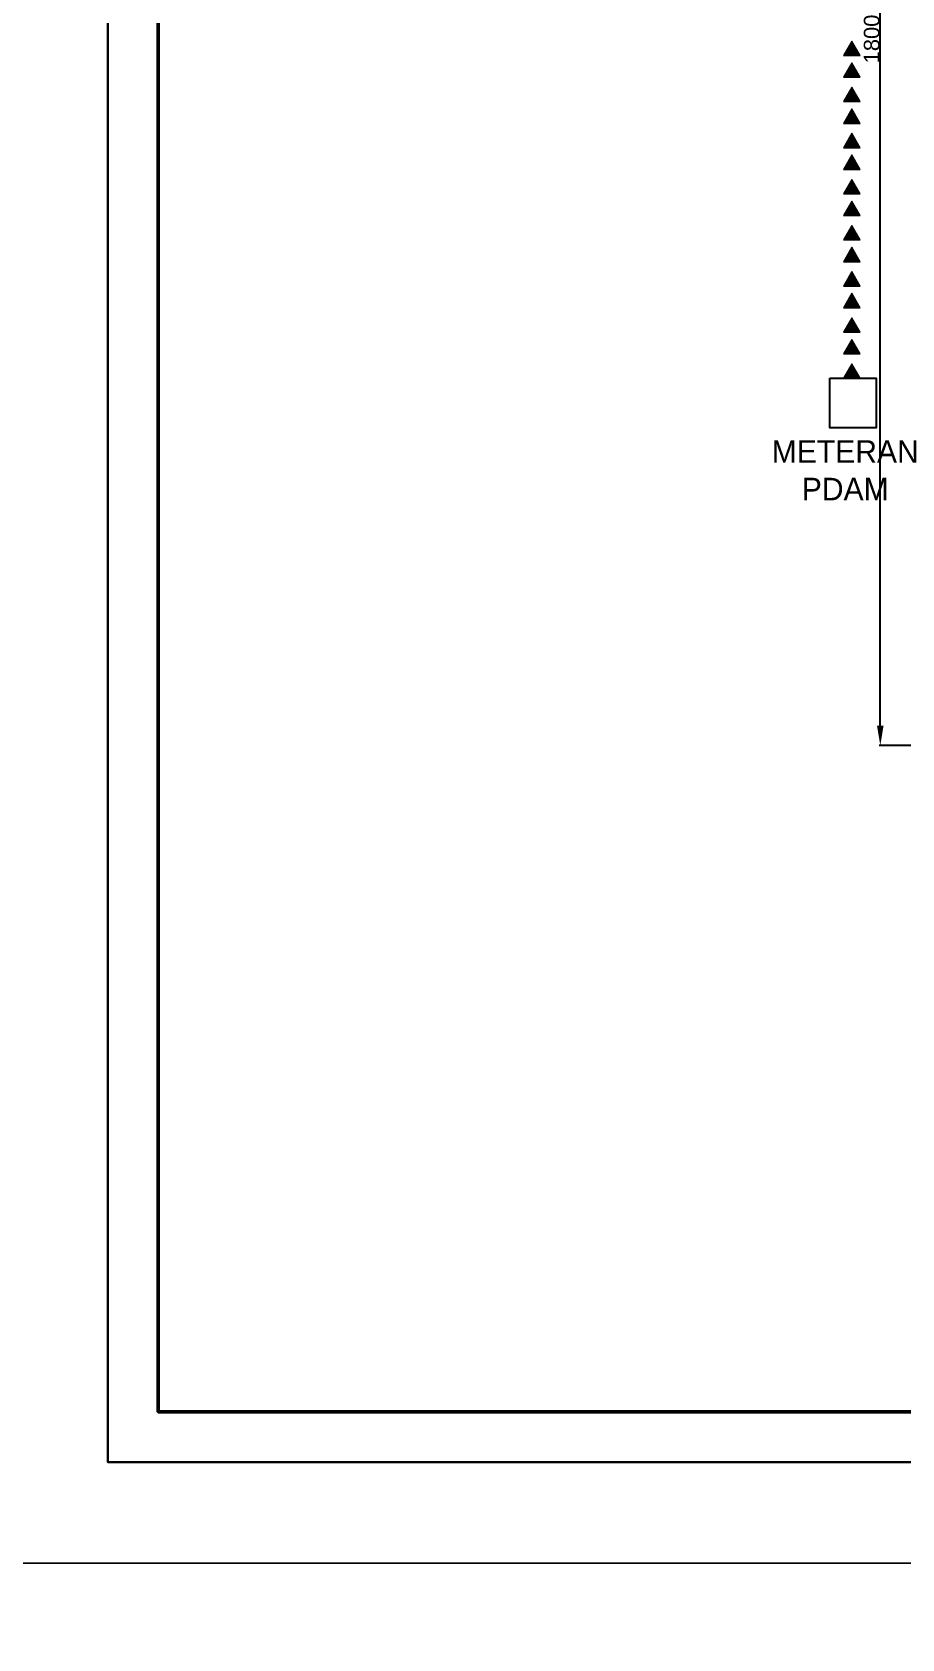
# Model space of a CAD drawing. Header units: centimetres. Extents: x 134057 to 145613, y 5028 to 39996.
# Drawn here: x 139513 to 140622, y 32243 to 34290 of the extents above; entities that cross this region are included whole.
import ezdxf

# ---------------------------------------------------------------- set-up
doc = ezdxf.new("R2010")
doc.units = ezdxf.units.CM
doc.header["$PDMODE"] = 2
doc.layers.add('dinding', color=151, linetype='Continuous')
for name, color, linetype, lineweight in [('Kertas', 252, 'Continuous', 20), ('Legenda', 252, 'Continuous', 20), ('TEKS', 190, 'Continuous', 0), ('TEXT', 3, 'Continuous', 20)]:
    doc.layers.add(name, color=color, linetype=linetype, lineweight=lineweight)
doc.styles.get("Standard").update_dxf_attribs({"font": 'arial.ttf'})
doc.styles.add('TRADITIONAL', font='')
doc.styles.get('TRADITIONAL').set_extended_font_data('Traditional Arabic')
doc.dimstyles.new('ISO-25', dxfattribs={"dimtxt": 2.5, "dimasz": 2.5, "dimexe": 1.25, "dimexo": 0.625, "dimtad": 1, "dimtxsty": 'Standard', "dimcen": 2.5, "dimadec": 0, "dimazin": 0, "dimtfac": 1, "dimtmove": 0, "dimatfit": 3, "dimfxl": 1, "dimarcsym": 0})

# ---------------------------------------------------------------- blocks, each defined once
blk = doc.blocks.new('*D147')
at = {"layer": 'Defpoints', "color": 0, "transparency": 16777216}
for p in [(140594.3, 35181.6), (140705.9, 35181.6), (140705.9, 33381.6)]:
    blk.add_point(p, dxfattribs=at)
at = {"layer": 'dinding', "color": 0, "lineweight": -2, "transparency": 16777216}
for p, q in [((140705.3, 35181.6), (140593, 35181.6)), ((140594.3, 33406.6), (140594.3, 35156.6)), ((140705.3, 33381.6), (140593, 33381.6))]:
    blk.add_line(p, q, dxfattribs=at)
at = {"layer": 'dinding', "color": 0, "transparency": 16777216}
for points in [[(140590.1, 35156.6), (140598.4, 35156.6), (140594.3, 35181.6)], [(140590.1, 33406.6), (140598.4, 33406.6), (140594.3, 33381.6)]]:
    blk.add_solid(points, dxfattribs=at)
at = {"layer": 'dinding', "color": 0, "transparency": 16777216, "insert": (140583.4, 34281.6), "char_height": 20, "attachment_point": 5, "rotation": 90}
blk.add_mtext('1800', dxfattribs=at)

msp = doc.modelspace()

# ---------------------------------------------------------------- hatches: boundary and pattern name
at = {"layer": 'TEXT'}
h = msp.add_hatch(color=7, dxfattribs=at)
h.dxf.hatch_style = 1
h.paths.add_polyline_path([(140557.938, 34278.998), (140547.271, 34260.523), (140568.268, 34260.523), (140568.268, 34261.108)])
h = msp.add_hatch(color=7, dxfattribs=at)
h.dxf.hatch_style = 1
h.paths.add_polyline_path([(140557.938, 34251.328), (140547.271, 34232.852), (140568.268, 34232.852), (140568.268, 34233.437)])
h = msp.add_hatch(color=7, dxfattribs=at)
h.dxf.hatch_style = 1
h.paths.add_polyline_path([(140557.938, 34220.26), (140547.271, 34201.784), (140568.268, 34201.784), (140568.268, 34202.369)])
h = msp.add_hatch(color=7, dxfattribs=at)
h.dxf.hatch_style = 1
h.paths.add_polyline_path([(140557.938, 34192.589), (140547.271, 34174.113), (140568.268, 34174.113), (140568.268, 34174.698)])
h = msp.add_hatch(color=7, dxfattribs=at)
h.dxf.hatch_style = 1
h.paths.add_polyline_path([(140557.938, 34161.521), (140547.271, 34143.045), (140568.268, 34143.045), (140568.268, 34143.63)])
h = msp.add_hatch(color=7, dxfattribs=at)
h.dxf.hatch_style = 1
h.paths.add_polyline_path([(140557.938, 34133.85), (140547.271, 34115.375), (140568.268, 34115.375), (140568.268, 34115.96)])
h = msp.add_hatch(color=7, dxfattribs=at)
h.dxf.hatch_style = 1
h.paths.add_polyline_path([(140557.938, 34102.782), (140547.271, 34084.306), (140568.268, 34084.306), (140568.268, 34084.892)])
h = msp.add_hatch(color=7, dxfattribs=at)
h.dxf.hatch_style = 1
h.paths.add_polyline_path([(140557.938, 34075.112), (140547.271, 34056.636), (140568.268, 34056.636), (140568.268, 34057.221)])
h = msp.add_hatch(color=7, dxfattribs=at)
h.dxf.hatch_style = 1
h.paths.add_polyline_path([(140557.938, 34044.043), (140547.271, 34025.568), (140568.268, 34025.568), (140568.268, 34026.153)])
h = msp.add_hatch(color=7, dxfattribs=at)
h.dxf.hatch_style = 1
h.paths.add_polyline_path([(140557.938, 34016.373), (140547.271, 33997.897), (140568.268, 33997.897), (140568.268, 33998.482)])
h = msp.add_hatch(color=7, dxfattribs=at)
h.dxf.hatch_style = 1
h.paths.add_polyline_path([(140557.938, 33985.305), (140547.271, 33966.829), (140568.268, 33966.829), (140568.268, 33967.414)])
h = msp.add_hatch(color=7, dxfattribs=at)
h.dxf.hatch_style = 1
h.paths.add_polyline_path([(140557.938, 33957.634), (140547.271, 33939.158), (140568.268, 33939.158), (140568.268, 33939.744)])
h = msp.add_hatch(color=7, dxfattribs=at)
h.dxf.hatch_style = 1
h.paths.add_polyline_path([(140557.938, 33926.566), (140547.271, 33908.09), (140568.268, 33908.09), (140568.268, 33908.675)])
h = msp.add_hatch(color=7, dxfattribs=at)
h.dxf.hatch_style = 1
h.paths.add_polyline_path([(140557.938, 33898.895), (140547.271, 33880.42), (140568.268, 33880.42), (140568.268, 33881.005)])
h = msp.add_hatch(color=7, dxfattribs=at)
h.dxf.hatch_style = 1
h.paths.add_polyline_path([(140557.938, 33867.827), (140547.271, 33849.352), (140568.268, 33849.352), (140568.268, 33849.937)])

# ---------------------------------------------------------------- linework, layer by layer
at = {"layer": 'dinding'}
msp.add_lwpolyline([(140530.027, 33849.352), (140589.124, 33849.352), (140589.124, 33786.141), (140530.027, 33786.141)], close=True, dxfattribs=at)
at = {"layer": 'Kertas'}
for points in [[(139416.657, 36160.336), (144754.972, 36160.336), (144754.972, 32339.904), (139416.657, 32339.904)], [(139416.657, 32339.904), (144754.972, 32339.904), (144754.972, 28519.471), (139416.657, 28519.471)]]:
    msp.add_lwpolyline(points, close=True, dxfattribs=at)
at = {"layer": 'Legenda', "color": 5, "lineweight": 30}
msp.add_lwpolyline([(139609.608, 35967.385), (144626.338, 35967.385), (144626.338, 32468.538), (139609.608, 32468.538)], close=True, dxfattribs=at)
at = {"layer": 'Legenda', "color": 1, "lineweight": 50}
msp.add_lwpolyline([(139673.925, 35903.068), (143725.899, 35903.068), (143725.899, 32532.855), (139673.925, 32532.855)], close=True, dxfattribs=at)
at = {"layer": 'TEXT'}
for points in [[(140557.938, 34278.998), (140547.271, 34260.523), (140568.605, 34260.523)], [(140557.938, 34251.328), (140547.271, 34232.852), (140568.605, 34232.852)], [(140557.938, 34220.26), (140547.271, 34201.784), (140568.605, 34201.784)], [(140557.938, 34192.589), (140547.271, 34174.113), (140568.605, 34174.113)], [(140557.938, 34161.521), (140547.271, 34143.045), (140568.605, 34143.045)], [(140557.938, 34133.85), (140547.271, 34115.375), (140568.605, 34115.375)], [(140557.938, 34102.782), (140547.271, 34084.306), (140568.605, 34084.306)], [(140557.938, 34075.112), (140547.271, 34056.636), (140568.605, 34056.636)], [(140557.938, 34044.043), (140547.271, 34025.568), (140568.605, 34025.568)], [(140557.938, 34016.373), (140547.271, 33997.897), (140568.605, 33997.897)], [(140557.938, 33985.305), (140547.271, 33966.829), (140568.605, 33966.829)], [(140557.938, 33957.634), (140547.271, 33939.158), (140568.605, 33939.158)], [(140557.938, 33926.566), (140547.271, 33908.09), (140568.605, 33908.09)], [(140557.938, 33898.895), (140547.271, 33880.42), (140568.605, 33880.42)], [(140557.938, 33867.827), (140547.271, 33849.352), (140568.605, 33849.352)]]:
    msp.add_lwpolyline(points, close=True, dxfattribs=at)

# ---------------------------------------------------------------- texts
at = {"layer": 'TEKS', "color": 1, "lineweight": 15, "insert": (140549.576, 33732.149), "char_height": 28.6714, "width": 429.1218, "attachment_point": 5, "style": 'TRADITIONAL'}
msp.add_mtext('METERAN\\PPDAM', dxfattribs=at)

# ---------------------------------------------------------------- dimensions: what is measured, and where the dimension line sits
at = {"layer": 'dinding'}
dim = msp.add_linear_dim(base=(140594.266, 35181.59), p1=(140705.886, 33381.59), p2=(140705.886, 35181.59), angle=90, dimstyle='ISO-25', override={"dimtxt": 20, "dimasz": 25}, dxfattribs=at)
dim.commit()
dim.dimension.update_dxf_attribs({"geometry": '*D147', "text_midpoint": (140583.43, 34281.59)})

doc.saveas('drawing.dxf')
